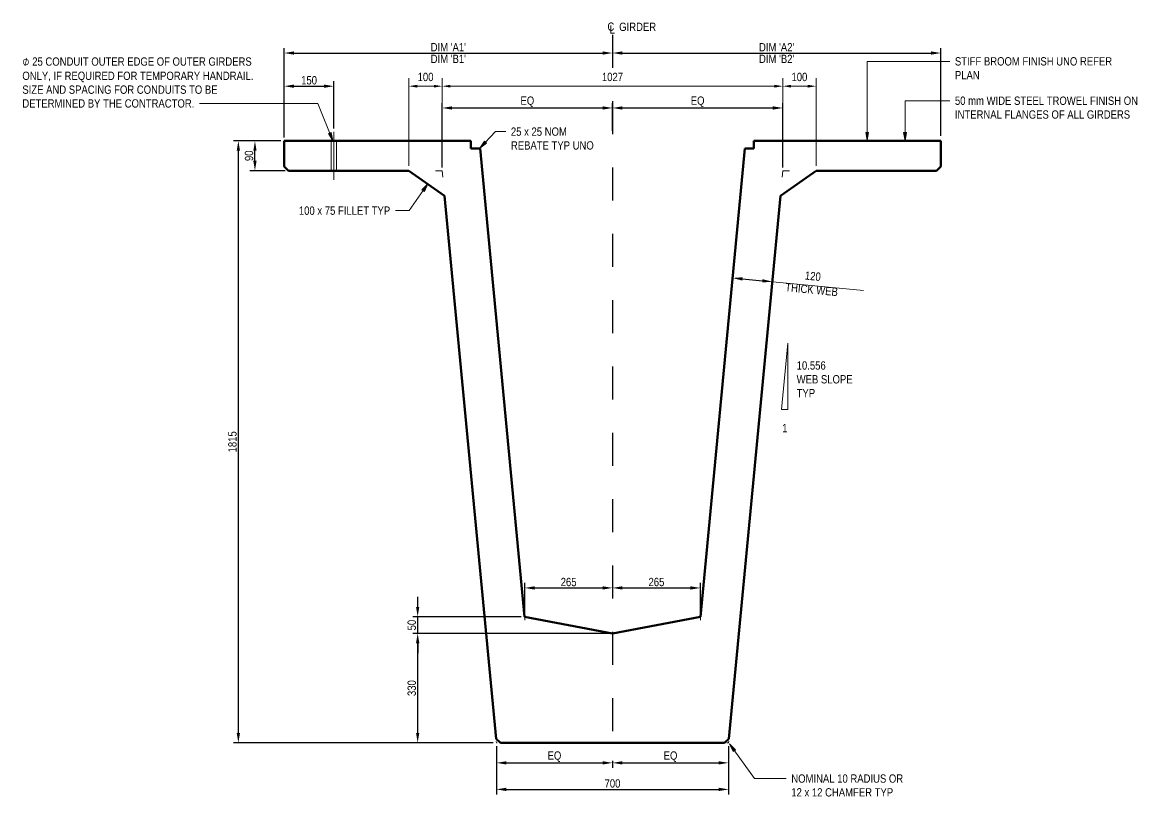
# Model space of a CAD drawing. Header units: metres. Extents: x 23.8 to 38.9, y 3.4 to 33.7.
# Drawn here: x 23.784 to 27.156, y 31.403 to 33.738 of the extents above; entities that cross this region are included whole.
import ezdxf

# ---------------------------------------------------------------- set-up
doc = ezdxf.new("R2010")
doc.units = ezdxf.units.M
doc.linetypes.add('JacobsCenter', pattern=[0.015, 0.009, -0.0015, 0.003, -0.0015])
doc.layers.get('Defpoints').update_dxf_attribs({"color": 41})
for name, color, linetype, lineweight in [('A-ANNO-DIMS', 7, 'Continuous', 9), ('A-ANNO-NOTE', 7, 'Continuous', 9), ('A-DETL', 7, 'Continuous', 13), ('A-DETL-GENF', 7, 'Continuous', 9), ('A-DETL-THIN', 7, 'Continuous', 9), ('G-ANNO-TEXT', 7, 'Continuous', 9)]:
    doc.layers.add(name, color=color, linetype=linetype, lineweight=lineweight)
doc.styles.add('Arial Narrow', font='ARIALN.TTF', dxfattribs={"height": 0.025})
doc.styles.add('Arial Narrow_1', font='ARIALN.TTF', dxfattribs={"height": 0.0025})
doc.styles.add('Segoe UI Symbol', font='seguisym.ttf', dxfattribs={"height": 0.025})
doc.dimstyles.new('____ddd____', dxfattribs={"dimscale": 0.3048, "dimtxt": 0.025586, "dimasz": 0.098425, "dimexe": 0.049213, "dimexo": 0.032808, "dimgap": 0.016404, "dimtad": 1, "dimdec": 0, "dimlfac": 1000, "dimzin": 0, "dimdsep": 46, "dimtxsty": 'Arial Narrow', "dimsah": 1, "dimcen": 0.09, "dimaunit": 1, "dimadec": 4, "dimazin": 0, "dimtfac": 1, "dimtdec": 4, "dimtix": 1, "dimtmove": 0, "dimatfit": 3, "dimfxl": 1, "dimtvp": 1, "dimtolj": 1, "dimtzin": 0, "dimarcsym": 2})
doc.dimstyles.new('____ddd_____1', dxfattribs={"dimscale": 0.3048, "dimtxt": 0.025586, "dimasz": 0.098425, "dimexe": 0.049213, "dimexo": 0.032808, "dimgap": 0.016404, "dimtad": 1, "dimdec": 0, "dimlfac": 1000, "dimzin": 0, "dimdsep": 46, "dimtxsty": 'Arial Narrow', "dimsah": 1, "dimcen": 0.09, "dimaunit": 1, "dimadec": 4, "dimazin": 0, "dimtfac": 1, "dimtdec": 4, "dimtix": 1, "dimtmove": 2, "dimatfit": 3, "dimfxl": 1, "dimtvp": 1, "dimtolj": 1, "dimtzin": 0, "dimarcsym": 2})
doc.dimstyles.new('Dimension_Standard_O__mm_', dxfattribs={"dimscale": 0.3048, "dimtxt": 0.025586, "dimasz": 0.082021, "dimexe": 0.07874, "dimexo": 0.049213, "dimgap": 0.049213, "dimtad": 1, "dimdec": 0, "dimlfac": 1000, "dimzin": 0, "dimdsep": 46, "dimtxsty": 'Arial Narrow', "dimsah": 1, "dimcen": 0.09, "dimaunit": 1, "dimadec": 4, "dimazin": 0, "dimtfac": 1, "dimtdec": 4, "dimtix": 1, "dimtmove": 0, "dimatfit": 3, "dimfxl": 1, "dimtvp": 1, "dimtfill": 1, "dimtolj": 1, "dimtzin": 0, "dimlwd": 18, "dimlwe": 18, "dimarcsym": 2})

# ---------------------------------------------------------------- blocks, each defined once
blk = doc.blocks.new('1815 DEEP SUPER-T GIRDER_2D - 1815 DEEP SUPER-T GIRDER_2D-7372020-DRG-2873093 - 1815 SUPER-T GIRDER_CONCRETE SECTION 1')
at = {"layer": 'A-DETL-GENF', "lineweight": 50}
for p, q in [((-0.99, 0.0602), (-0.4267, 0.0602)), ((-0.99, -0.0168), (-0.99, 0.0602)), ((-0.4267, 0.037), (-0.4267, 0.0602)), ((-0.4267, 0.037), (-0.3993, 0.037)), ((-0.3993, 0.037), (-0.2655, -1.3748)), ((0.3993, 0.037), (0.2655, -1.3748)), ((0.4267, 0.037), (0.3993, 0.037)), ((0.4267, 0.0602), (0.99, 0.0602)), ((0.4267, 0.037), (0.4267, 0.0602)), ((0.99, -0.0168), (0.99, 0.0602)), ((-0.977, -0.0298), (-0.99, -0.0168)), ((-0.977, -0.0298), (-0.6139, -0.0298)), ((-0.5063, -0.1056), (-0.6139, -0.0298)), ((0.5063, -0.1056), (0.6139, -0.0298)), ((0.6139, -0.0298), (0.977, -0.0298)), ((0.977, -0.0298), (0.99, -0.0168)), ((-0.5063, -0.1056), (-0.3512, -1.7429)), ((0.5063, -0.1056), (0.3512, -1.7429)), ((0, -1.4248), (-0.2655, -1.3748)), ((0, -1.4248), (0.2655, -1.3748)), ((-0.3512, -1.7429), (-0.3381, -1.7548)), ((0.3381, -1.7548), (0.3512, -1.7429)), ((-0.3381, -1.7548), (0.3381, -1.7548))]:
    blk.add_line(p, q, dxfattribs=at)
at = {"layer": 'A-DETL-GENF', "color": 8, "true_color": 0x808080}
for p, q in [((-0.5335, -0.0298), (-0.5135, -0.0298)), ((-0.5135, -0.0298), (-0.5116, -0.0496)), ((0.5135, -0.0298), (0.5116, -0.0496)), ((0.5335, -0.0298), (0.5135, -0.0298)), ((0.3501, -1.7548), (0.3506, -1.7499)), ((0.3501, -1.7548), (0.3451, -1.7548))]:
    blk.add_line(p, q, dxfattribs=at)
blk = doc.blocks.new('DIMBLOCK1-DRG-2873093 - 1815 SUPER-T GIRDER_CONCRETE SECTION 1')
at = {"layer": 'A-ANNO-DIMS', "color": 0, "lineweight": -2, "transparency": 16777216}
for p, q in [((24.5637, 33.3803), (24.4705, 33.3803)), ((24.4855, 33.3203), (24.4855, 33.3503)), ((24.5767, 33.2903), (24.4705, 33.2903))]:
    blk.add_line(p, q, dxfattribs=at)
at = {"layer": 'A-ANNO-DIMS', "color": 0, "transparency": 16777216}
for points in [[(24.4805, 33.3503), (24.4905, 33.3503), (24.4855, 33.3803)], [(24.4805, 33.3203), (24.4905, 33.3203), (24.4855, 33.2903)]]:
    blk.add_solid(points, dxfattribs=at)
at = {"layer": 'Defpoints', "color": 0, "transparency": 16777216}
for p in [(24.4855, 33.3803), (24.5737, 33.3803), (24.5867, 33.2903)]:
    blk.add_point(p, dxfattribs=at)
at = {"layer": 'A-ANNO-DIMS', "color": 0, "transparency": 16777216, "insert": (24.4677, 33.3353), "char_height": 0.025, "width": 0.038013, "attachment_point": 5, "rotation": 90, "style": 'Arial Narrow'}
blk.add_mtext('\\A1;90', dxfattribs=at)
blk = doc.blocks.new('DIMBLOCK2-DRG-2873093 - 1815 SUPER-T GIRDER_CONCRETE SECTION 1')
at = {"layer": 'A-ANNO-DIMS', "color": 0, "lineweight": 18, "transparency": 16777216}
for p, q in [((24.9498, 33.3053), (24.9498, 33.5691)), ((25.0502, 33.3053), (25.0502, 33.5691)), ((24.9748, 33.5451), (25.0252, 33.5451))]:
    blk.add_line(p, q, dxfattribs=at)
at = {"layer": 'A-ANNO-DIMS', "color": 0, "transparency": 16777216}
for points in [[(24.9748, 33.5492), (24.9748, 33.5409), (24.9498, 33.5451)], [(25.0252, 33.5492), (25.0252, 33.5409), (25.0502, 33.5451)]]:
    blk.add_solid(points, dxfattribs=at)
at = {"layer": 'Defpoints', "color": 0, "transparency": 16777216}
for p in [(25.0502, 33.5451), (24.9498, 33.2903), (25.0502, 33.2903)]:
    blk.add_point(p, dxfattribs=at)
at = {"layer": 'A-ANNO-DIMS', "color": 0, "lineweight": 18, "transparency": 16777216, "insert": (25, 33.5728), "char_height": 0.025, "width": 0.05702, "attachment_point": 5, "style": 'Arial Narrow', "bg_fill": 3, "box_fill_scale": 1.1, "bg_fill_color": 256, "bg_fill_true_color": 13158600, "bg_fill_transparency": 0}
blk.add_mtext('\\A1;100', dxfattribs=at)
blk = doc.blocks.new('DIMBLOCK3-DRG-2873093 - 1815 SUPER-T GIRDER_CONCRETE SECTION 1')
at = {"layer": 'A-ANNO-DIMS', "color": 0, "lineweight": 18, "transparency": 16777216}
for p, q in [((25.0502, 33.3053), (25.0502, 33.5691)), ((26.0772, 33.3053), (26.0772, 33.5691)), ((25.0752, 33.5451), (26.0522, 33.5451))]:
    blk.add_line(p, q, dxfattribs=at)
at = {"layer": 'A-ANNO-DIMS', "color": 0, "transparency": 16777216}
for points in [[(25.0752, 33.5492), (25.0752, 33.5409), (25.0502, 33.5451)], [(26.0522, 33.5492), (26.0522, 33.5409), (26.0772, 33.5451)]]:
    blk.add_solid(points, dxfattribs=at)
at = {"layer": 'Defpoints', "color": 0, "transparency": 16777216}
for p in [(26.0772, 33.5451), (25.0502, 33.2903), (26.0772, 33.2903)]:
    blk.add_point(p, dxfattribs=at)
at = {"layer": 'A-ANNO-DIMS', "color": 0, "lineweight": 18, "transparency": 16777216, "insert": (25.5637, 33.5728), "char_height": 0.025, "width": 0.076026, "attachment_point": 5, "style": 'Arial Narrow', "bg_fill": 3, "box_fill_scale": 1.1, "bg_fill_color": 256, "bg_fill_true_color": 13158600, "bg_fill_transparency": 0}
blk.add_mtext('\\A1;1027', dxfattribs=at)
blk = doc.blocks.new('DIMBLOCK4-DRG-2873093 - 1815 SUPER-T GIRDER_CONCRETE SECTION 1')
at = {"layer": 'A-ANNO-DIMS', "color": 0, "lineweight": 18, "transparency": 16777216}
for p, q in [((26.0772, 33.3053), (26.0772, 33.5691)), ((26.1776, 33.3053), (26.1776, 33.5691)), ((26.1022, 33.5451), (26.1526, 33.5451))]:
    blk.add_line(p, q, dxfattribs=at)
at = {"layer": 'A-ANNO-DIMS', "color": 0, "transparency": 16777216}
for points in [[(26.1022, 33.5492), (26.1022, 33.5409), (26.0772, 33.5451)], [(26.1526, 33.5492), (26.1526, 33.5409), (26.1776, 33.5451)]]:
    blk.add_solid(points, dxfattribs=at)
at = {"layer": 'Defpoints', "color": 0, "transparency": 16777216}
for p in [(26.1776, 33.5451), (26.0772, 33.2903), (26.1776, 33.2903)]:
    blk.add_point(p, dxfattribs=at)
at = {"layer": 'A-ANNO-DIMS', "color": 0, "lineweight": 18, "transparency": 16777216, "insert": (26.1274, 33.5728), "char_height": 0.025, "width": 0.05702, "attachment_point": 5, "style": 'Arial Narrow', "bg_fill": 3, "box_fill_scale": 1.1, "bg_fill_color": 256, "bg_fill_true_color": 13158600, "bg_fill_transparency": 0}
blk.add_mtext('\\A1;100', dxfattribs=at)
blk = doc.blocks.new('DIMBLOCK5-DRG-2873093 - 1815 SUPER-T GIRDER_CONCRETE SECTION 1')
at = {"layer": 'A-ANNO-DIMS', "color": 0, "lineweight": -2, "transparency": 16777216}
for p, q in [((24.5737, 33.3903), (24.5737, 33.5601)), ((24.7237, 33.4178), (24.7237, 33.5601)), ((24.6037, 33.5451), (24.6937, 33.5451))]:
    blk.add_line(p, q, dxfattribs=at)
at = {"layer": 'A-ANNO-DIMS', "color": 0, "transparency": 16777216}
for points in [[(24.6037, 33.5501), (24.6037, 33.5401), (24.5737, 33.5451)], [(24.6937, 33.5501), (24.6937, 33.5401), (24.7237, 33.5451)]]:
    blk.add_solid(points, dxfattribs=at)
at = {"layer": 'Defpoints', "color": 0, "transparency": 16777216}
for p in [(24.7237, 33.5451), (24.7237, 33.4078), (24.5737, 33.3803)]:
    blk.add_point(p, dxfattribs=at)
at = {"layer": 'A-ANNO-DIMS', "color": 0, "transparency": 16777216, "insert": (24.6487, 33.5628), "char_height": 0.025, "width": 0.05702, "attachment_point": 5, "style": 'Arial Narrow'}
blk.add_mtext('\\A1;150', dxfattribs=at)
blk = doc.blocks.new('DIMBLOCK6-DRG-2873093 - 1815 SUPER-T GIRDER_CONCRETE SECTION 1')
at = {"layer": 'A-ANNO-DIMS', "color": 0, "lineweight": -2, "transparency": 16777216}
for p, q in [((24.5737, 33.4669), (24.5737, 33.6601)), ((25.5637, 33.6563), (25.5637, 33.6301)), ((24.6037, 33.6451), (25.5337, 33.6451))]:
    blk.add_line(p, q, dxfattribs=at)
at = {"layer": 'A-ANNO-DIMS', "color": 0, "transparency": 16777216}
for points in [[(24.6037, 33.6501), (24.6037, 33.6401), (24.5737, 33.6451)], [(25.5337, 33.6501), (25.5337, 33.6401), (25.5637, 33.6451)]]:
    blk.add_solid(points, dxfattribs=at)
at = {"layer": 'Defpoints', "color": 0, "transparency": 16777216}
for p in [(25.5637, 33.6663), (25.5637, 33.6451), (24.5737, 33.4569)]:
    blk.add_point(p, dxfattribs=at)
at = {"layer": 'A-ANNO-DIMS', "color": 0, "transparency": 16777216, "char_height": 0.025, "width": 0.12866, "attachment_point": 5, "style": 'Arial Narrow'}
for s, insert in [("\\A1;DIM 'A1'", (25.0687, 33.6626)), ("\\A1;DIM 'B1'", (25.0687, 33.6275))]:
    blk.add_mtext(s, dxfattribs=dict(at, insert=insert))
blk = doc.blocks.new('DIMBLOCK7-DRG-2873093 - 1815 SUPER-T GIRDER_CONCRETE SECTION 1')
at = {"layer": 'A-ANNO-DIMS', "color": 0, "lineweight": -2, "transparency": 16777216}
for p, q in [((25.5637, 33.6563), (25.5637, 33.6301)), ((26.5537, 33.3953), (26.5537, 33.6601)), ((25.5937, 33.6451), (26.5237, 33.6451))]:
    blk.add_line(p, q, dxfattribs=at)
at = {"layer": 'A-ANNO-DIMS', "color": 0, "transparency": 16777216}
for points in [[(25.5937, 33.6501), (25.5937, 33.6401), (25.5637, 33.6451)], [(26.5237, 33.6501), (26.5237, 33.6401), (26.5537, 33.6451)]]:
    blk.add_solid(points, dxfattribs=at)
at = {"layer": 'Defpoints', "color": 0, "transparency": 16777216}
for p in [(25.5637, 33.6663), (26.5537, 33.6451), (26.5537, 33.3853)]:
    blk.add_point(p, dxfattribs=at)
at = {"layer": 'A-ANNO-DIMS', "color": 0, "transparency": 16777216, "char_height": 0.025, "width": 0.12866, "attachment_point": 5, "style": 'Arial Narrow'}
for s, insert in [("\\A1;DIM 'A2'", (26.0587, 33.6626)), ("\\A1;DIM 'B2'", (26.0587, 33.6275))]:
    blk.add_mtext(s, dxfattribs=dict(at, insert=insert))
blk = doc.blocks.new('CS_Annot_Centreline Symbol2 - CS_Annot_Centreline Symbol-5074296-DRG-2873093 - 1815 SUPER-T GIRDER_CONCRETE SECTION 1')
at = {"layer": 'A-ANNO-NOTE', "char_height": 0.0025, "attachment_point": 1, "style": 'Arial Narrow_1'}
for s, insert, width in [('C  ', (-0.00109, 0.00476), 0.0044093), ('L', (-0.00041, 0.00392), 0.0019241)]:
    blk.add_mtext(s, dxfattribs=dict(at, insert=insert, width=width))
blk = doc.blocks.new('DIMBLOCK8-DRG-2873093 - 1815 SUPER-T GIRDER_CONCRETE SECTION 1')
at = {"layer": 'A-ANNO-DIMS', "color": 0, "lineweight": -2, "transparency": 16777216}
for p, q in [((25.9271, 32.978), (25.9246, 32.9519)), ((25.9559, 32.964), (26.0156, 32.9583)), ((26.0465, 32.9666), (26.0441, 32.9406))]:
    blk.add_line(p, q, dxfattribs=at)
at = {"layer": 'A-ANNO-DIMS', "color": 0, "transparency": 16777216}
for points in [[(25.9564, 32.969), (25.9554, 32.959), (25.926, 32.9668)], [(26.0161, 32.9633), (26.0151, 32.9533), (26.0455, 32.9555)]]:
    blk.add_solid(points, dxfattribs=at)
at = {"layer": 'Defpoints', "color": 0, "transparency": 16777216}
for p in [(25.928, 32.9879), (26.0455, 32.9555), (26.0475, 32.9766)]:
    blk.add_point(p, dxfattribs=at)
at = {"layer": 'A-ANNO-DIMS', "color": 0, "transparency": 16777216, "insert": (26.1661, 32.952), "char_height": 0.025, "width": 0.191528, "attachment_point": 5, "rotation": 354.5884, "line_spacing_factor": 0.974696, "style": 'Arial Narrow'}
blk.add_mtext('\\A1;120\u200e\\PTHICK WEB', dxfattribs=at)
blk = doc.blocks.new('DIMBLOCK9-DRG-2873093 - 1815 SUPER-T GIRDER_CONCRETE SECTION 1')
at = {"layer": 'A-ANNO-DIMS', "color": 0, "lineweight": -2, "transparency": 16777216}
for p, q in [((25.0502, 33.3003), (25.0502, 33.4944)), ((25.5637, 33.4108), (25.5637, 33.4944)), ((25.0802, 33.4794), (25.5337, 33.4794))]:
    blk.add_line(p, q, dxfattribs=at)
at = {"layer": 'A-ANNO-DIMS', "color": 0, "transparency": 16777216}
for points in [[(25.0802, 33.4844), (25.0802, 33.4744), (25.0502, 33.4794)], [(25.5337, 33.4844), (25.5337, 33.4744), (25.5637, 33.4794)]]:
    blk.add_solid(points, dxfattribs=at)
at = {"layer": 'Defpoints', "color": 0, "transparency": 16777216}
for p in [(25.5637, 33.4794), (25.5637, 33.4008), (25.0502, 33.2903)]:
    blk.add_point(p, dxfattribs=at)
at = {"layer": 'A-ANNO-DIMS', "color": 0, "transparency": 16777216, "insert": (25.307, 33.4981), "char_height": 0.025, "width": 0.04971, "attachment_point": 5, "style": 'Arial Narrow'}
blk.add_mtext('\\A1;EQ', dxfattribs=at)
blk = doc.blocks.new('DIMBLOCK10-DRG-2873093 - 1815 SUPER-T GIRDER_CONCRETE SECTION 1')
at = {"layer": 'A-ANNO-DIMS', "color": 0, "lineweight": -2, "transparency": 16777216}
for p, q in [((25.5637, 33.4108), (25.5637, 33.4944)), ((26.0772, 33.3003), (26.0772, 33.4944)), ((25.5937, 33.4794), (26.0472, 33.4794))]:
    blk.add_line(p, q, dxfattribs=at)
at = {"layer": 'A-ANNO-DIMS', "color": 0, "transparency": 16777216}
for points in [[(25.5937, 33.4844), (25.5937, 33.4744), (25.5637, 33.4794)], [(26.0472, 33.4844), (26.0472, 33.4744), (26.0772, 33.4794)]]:
    blk.add_solid(points, dxfattribs=at)
at = {"layer": 'Defpoints', "color": 0, "transparency": 16777216}
for p in [(26.0772, 33.4794), (25.5637, 33.4008), (26.0772, 33.2903)]:
    blk.add_point(p, dxfattribs=at)
at = {"layer": 'A-ANNO-DIMS', "color": 0, "transparency": 16777216, "insert": (25.8204, 33.4981), "char_height": 0.025, "width": 0.04971, "attachment_point": 5, "style": 'Arial Narrow'}
blk.add_mtext('\\A1;EQ', dxfattribs=at)
blk = doc.blocks.new('DIMBLOCK11-DRG-2873093 - 1815 SUPER-T GIRDER_CONCRETE SECTION 1')
at = {"layer": 'A-ANNO-DIMS', "color": 0, "lineweight": -2, "transparency": 16777216}
for p, q in [((24.5637, 33.3803), (24.4205, 33.3803)), ((24.4355, 31.5953), (24.4355, 33.3503)), ((25.2036, 31.5653), (24.4205, 31.5653))]:
    blk.add_line(p, q, dxfattribs=at)
at = {"layer": 'A-ANNO-DIMS', "color": 0, "transparency": 16777216}
for points in [[(24.4305, 33.3503), (24.4405, 33.3503), (24.4355, 33.3803)], [(24.4305, 31.5953), (24.4405, 31.5953), (24.4355, 31.5653)]]:
    blk.add_solid(points, dxfattribs=at)
at = {"layer": 'Defpoints', "color": 0, "transparency": 16777216}
for p in [(24.4355, 33.3803), (24.5737, 33.3803), (25.2136, 31.5653)]:
    blk.add_point(p, dxfattribs=at)
at = {"layer": 'A-ANNO-DIMS', "color": 0, "transparency": 16777216, "insert": (24.4177, 32.4728), "char_height": 0.025, "width": 0.076026, "attachment_point": 5, "rotation": 90, "style": 'Arial Narrow'}
blk.add_mtext('\\A1;1815', dxfattribs=at)
blk = doc.blocks.new('DIMBLOCK12-DRG-2873093 - 1815 SUPER-T GIRDER_CONCRETE SECTION 1')
at = {"layer": 'A-ANNO-DIMS', "color": 0, "lineweight": -2, "transparency": 16777216}
for p, q in [((25.5537, 31.8953), (24.9612, 31.8953)), ((24.9762, 31.5953), (24.9762, 31.8653)), ((25.2036, 31.5653), (24.9612, 31.5653))]:
    blk.add_line(p, q, dxfattribs=at)
at = {"layer": 'A-ANNO-DIMS', "color": 0, "transparency": 16777216}
for points in [[(24.9712, 31.8653), (24.9812, 31.8653), (24.9762, 31.8953)], [(24.9712, 31.5953), (24.9812, 31.5953), (24.9762, 31.5653)]]:
    blk.add_solid(points, dxfattribs=at)
at = {"layer": 'Defpoints', "color": 0, "transparency": 16777216}
for p in [(24.9762, 31.8953), (25.5637, 31.8953), (25.2136, 31.5653)]:
    blk.add_point(p, dxfattribs=at)
at = {"layer": 'A-ANNO-DIMS', "color": 0, "transparency": 16777216, "insert": (24.9584, 31.7303), "char_height": 0.025, "width": 0.05702, "attachment_point": 5, "rotation": 90, "style": 'Arial Narrow'}
blk.add_mtext('\\A1;330', dxfattribs=at)
blk = doc.blocks.new('DIMBLOCK13-DRG-2873093 - 1815 SUPER-T GIRDER_CONCRETE SECTION 1')
at = {"layer": 'A-ANNO-DIMS', "color": 0, "lineweight": -2, "transparency": 16777216}
for p, q in [((24.9762, 31.9753), (24.9762, 32.0053)), ((25.2881, 31.9453), (24.9612, 31.9453)), ((24.9762, 31.8953), (24.9762, 31.9453)), ((25.5537, 31.8953), (24.9612, 31.8953)), ((24.9762, 31.8653), (24.9762, 31.8353))]:
    blk.add_line(p, q, dxfattribs=at)
at = {"layer": 'A-ANNO-DIMS', "color": 0, "transparency": 16777216}
for points in [[(24.9712, 31.9753), (24.9812, 31.9753), (24.9762, 31.9453)], [(24.9712, 31.8653), (24.9812, 31.8653), (24.9762, 31.8953)]]:
    blk.add_solid(points, dxfattribs=at)
at = {"layer": 'Defpoints', "color": 0, "transparency": 16777216}
for p in [(24.9762, 31.9453), (25.2981, 31.9453), (25.5637, 31.8953)]:
    blk.add_point(p, dxfattribs=at)
at = {"layer": 'A-ANNO-DIMS', "color": 0, "transparency": 16777216, "insert": (24.9584, 31.9203), "char_height": 0.025, "width": 0.038013, "attachment_point": 5, "rotation": 90, "style": 'Arial Narrow'}
blk.add_mtext('\\A1;50', dxfattribs=at)
blk = doc.blocks.new('DIMBLOCK14-DRG-2873093 - 1815 SUPER-T GIRDER_CONCRETE SECTION 1')
at = {"layer": 'A-ANNO-DIMS', "color": 0, "lineweight": -2, "transparency": 16777216}
for p, q in [((25.2136, 31.5553), (25.2136, 31.4099)), ((25.9138, 31.5553), (25.9138, 31.4099)), ((25.2436, 31.4249), (25.8838, 31.4249))]:
    blk.add_line(p, q, dxfattribs=at)
at = {"layer": 'A-ANNO-DIMS', "color": 0, "transparency": 16777216}
for points in [[(25.2436, 31.4299), (25.2436, 31.4199), (25.2136, 31.4249)], [(25.8838, 31.4299), (25.8838, 31.4199), (25.9138, 31.4249)]]:
    blk.add_solid(points, dxfattribs=at)
at = {"layer": 'Defpoints', "color": 0, "transparency": 16777216}
for p in [(25.2136, 31.5653), (25.9138, 31.5653), (25.9138, 31.4249)]:
    blk.add_point(p, dxfattribs=at)
at = {"layer": 'A-ANNO-DIMS', "color": 0, "transparency": 16777216, "insert": (25.5637, 31.4427), "char_height": 0.025, "width": 0.05702, "attachment_point": 5, "style": 'Arial Narrow'}
blk.add_mtext('\\A1;700', dxfattribs=at)
blk = doc.blocks.new('DIMBLOCK15-DRG-2873093 - 1815 SUPER-T GIRDER_CONCRETE SECTION 1')
at = {"layer": 'A-ANNO-DIMS', "color": 0, "lineweight": -2, "transparency": 16777216}
for p, q in [((25.2136, 31.5553), (25.2136, 31.4899)), ((25.2436, 31.5049), (25.5337, 31.5049)), ((25.5637, 31.5108), (25.5637, 31.4899))]:
    blk.add_line(p, q, dxfattribs=at)
at = {"layer": 'A-ANNO-DIMS', "color": 0, "transparency": 16777216}
for points in [[(25.2436, 31.5099), (25.2436, 31.4999), (25.2136, 31.5049)], [(25.5337, 31.5099), (25.5337, 31.4999), (25.5637, 31.5049)]]:
    blk.add_solid(points, dxfattribs=at)
at = {"layer": 'Defpoints', "color": 0, "transparency": 16777216}
for p in [(25.2136, 31.5653), (25.5637, 31.5208), (25.5637, 31.5049)]:
    blk.add_point(p, dxfattribs=at)
at = {"layer": 'A-ANNO-DIMS', "color": 0, "transparency": 16777216, "insert": (25.3887, 31.5236), "char_height": 0.025, "width": 0.04971, "attachment_point": 5, "style": 'Arial Narrow'}
blk.add_mtext('\\A1;EQ', dxfattribs=at)
blk = doc.blocks.new('DIMBLOCK16-DRG-2873093 - 1815 SUPER-T GIRDER_CONCRETE SECTION 1')
at = {"layer": 'A-ANNO-DIMS', "color": 0, "lineweight": -2, "transparency": 16777216}
for p, q in [((25.9138, 31.5553), (25.9138, 31.4899)), ((25.5637, 31.5108), (25.5637, 31.4899)), ((25.5937, 31.5049), (25.8838, 31.5049))]:
    blk.add_line(p, q, dxfattribs=at)
at = {"layer": 'A-ANNO-DIMS', "color": 0, "transparency": 16777216}
for points in [[(25.5937, 31.5099), (25.5937, 31.4999), (25.5637, 31.5049)], [(25.8838, 31.5099), (25.8838, 31.4999), (25.9138, 31.5049)]]:
    blk.add_solid(points, dxfattribs=at)
at = {"layer": 'Defpoints', "color": 0, "transparency": 16777216}
for p in [(25.9138, 31.5653), (25.5637, 31.5208), (25.9138, 31.5049)]:
    blk.add_point(p, dxfattribs=at)
at = {"layer": 'A-ANNO-DIMS', "color": 0, "transparency": 16777216, "insert": (25.7387, 31.5236), "char_height": 0.025, "width": 0.04971, "attachment_point": 5, "style": 'Arial Narrow'}
blk.add_mtext('\\A1;EQ', dxfattribs=at)
blk = doc.blocks.new('DIMBLOCK17-DRG-2873093 - 1815 SUPER-T GIRDER_CONCRETE SECTION 1')
at = {"layer": 'A-ANNO-DIMS', "color": 0, "lineweight": -2, "transparency": 16777216}
for p, q in [((25.2991, 31.9553), (25.2991, 32.0473)), ((25.5637, 32.0517), (25.5637, 32.0173)), ((25.3291, 32.0323), (25.5337, 32.0323))]:
    blk.add_line(p, q, dxfattribs=at)
at = {"layer": 'A-ANNO-DIMS', "color": 0, "transparency": 16777216}
for points in [[(25.3291, 32.0373), (25.3291, 32.0273), (25.2991, 32.0323)], [(25.5337, 32.0373), (25.5337, 32.0273), (25.5637, 32.0323)]]:
    blk.add_solid(points, dxfattribs=at)
at = {"layer": 'Defpoints', "color": 0, "transparency": 16777216}
for p in [(25.5637, 32.0617), (25.5637, 32.0323), (25.2991, 31.9453)]:
    blk.add_point(p, dxfattribs=at)
at = {"layer": 'A-ANNO-DIMS', "color": 0, "transparency": 16777216, "insert": (25.4314, 32.05), "char_height": 0.025, "width": 0.05702, "attachment_point": 5, "style": 'Arial Narrow'}
blk.add_mtext('\\A1;265', dxfattribs=at)
blk = doc.blocks.new('DIMBLOCK18-DRG-2873093 - 1815 SUPER-T GIRDER_CONCRETE SECTION 1')
at = {"layer": 'A-ANNO-DIMS', "color": 0, "lineweight": -2, "transparency": 16777216}
for p, q in [((25.5637, 32.0517), (25.5637, 32.0173)), ((25.8286, 31.9553), (25.8286, 32.0473)), ((25.5937, 32.0323), (25.7986, 32.0323))]:
    blk.add_line(p, q, dxfattribs=at)
at = {"layer": 'A-ANNO-DIMS', "color": 0, "transparency": 16777216}
for points in [[(25.5937, 32.0373), (25.5937, 32.0273), (25.5637, 32.0323)], [(25.7986, 32.0373), (25.7986, 32.0273), (25.8286, 32.0323)]]:
    blk.add_solid(points, dxfattribs=at)
at = {"layer": 'Defpoints', "color": 0, "transparency": 16777216}
for p in [(25.5637, 32.0617), (25.8286, 32.0323), (25.8286, 31.9453)]:
    blk.add_point(p, dxfattribs=at)
at = {"layer": 'A-ANNO-DIMS', "color": 0, "transparency": 16777216, "insert": (25.6962, 32.05), "char_height": 0.025, "width": 0.05702, "attachment_point": 5, "style": 'Arial Narrow'}
blk.add_mtext('\\A1;265', dxfattribs=at)

msp = doc.modelspace()

# ---------------------------------------------------------------- hatches: boundary and pattern name
at = {"layer": 'G-ANNO-TEXT'}
for points in [[(24.7203, 33.3804), (24.7151, 33.4053), (24.7069, 33.402)], [(26.3316, 33.3809), (26.3361, 33.4059), (26.3272, 33.4059)], [(26.446, 33.3801), (26.4504, 33.4051), (26.4416, 33.4051)], [(25.1635, 33.3582), (25.1839, 33.3732), (25.1775, 33.3793)], [(25.0072, 33.2507), (24.9892, 33.2328), (24.9964, 33.2278)], [(25.9162, 31.5618), (25.9274, 31.539), (25.9345, 31.5442)]]:
    msp.add_hatch(color=256, dxfattribs=at).paths.add_polyline_path(points)

# ---------------------------------------------------------------- linework, layer by layer
at = {"layer": 'A-DETL', "linetype": 'JacobsCenter', "lineweight": 25}
msp.add_line((25.5637, 33.7003), (25.5637, 31.5003), dxfattribs=at)
at = {"layer": 'A-DETL', "lineweight": 18}
for p, q in [((26.047, 32.9553), (26.3207, 32.9294)), ((26.0925, 32.7699), (26.0736, 32.5703)), ((26.0925, 32.5703), (26.0925, 32.7699)), ((26.0736, 32.5703), (26.0925, 32.5703))]:
    msp.add_line(p, q, dxfattribs=at)
at = {"layer": 'A-DETL', "color": 7, "lineweight": 9, "true_color": 0xffffff}
for p, q in [((25.2991, 31.9453), (25.2991, 31.9353)), ((25.8286, 31.9453), (25.8286, 31.9353))]:
    msp.add_line(p, q, dxfattribs=at)
at = {"layer": 'A-DETL-THIN'}
for p, q in [((24.7237, 33.2628), (24.7237, 33.4078)), ((24.7157, 33.2903), (24.7157, 33.3803)), ((24.7317, 33.2903), (24.7317, 33.3803)), ((25.2132, 31.5696), (25.2136, 31.5653)), ((25.2164, 31.5653), (25.2136, 31.5653)), ((25.911, 31.5653), (25.9138, 31.5653)), ((25.9142, 31.5696), (25.9138, 31.5653))]:
    msp.add_line(p, q, dxfattribs=at)
at = {"layer": 'G-ANNO-TEXT'}
for p, q in [((26.3316, 33.62), (26.5813, 33.62)), ((26.3316, 33.3809), (26.3316, 33.62)), ((24.5497, 33.4931), (24.3184, 33.4931)), ((24.6751, 33.4931), (24.5497, 33.4931)), ((24.7203, 33.3804), (24.6751, 33.4931)), ((26.446, 33.5013), (26.5813, 33.5013)), ((26.446, 33.3801), (26.446, 33.5013)), ((24.7151, 33.4053), (24.7069, 33.402)), ((24.7069, 33.402), (24.7203, 33.3804)), ((24.7203, 33.3804), (24.7151, 33.4053)), ((25.1635, 33.3582), (25.2111, 33.4082)), ((25.2111, 33.4082), (25.2424, 33.4082)), ((26.3361, 33.4059), (26.3272, 33.4059)), ((26.3272, 33.4059), (26.3316, 33.3809)), ((26.3316, 33.3809), (26.3361, 33.4059)), ((26.4504, 33.4051), (26.4416, 33.4051)), ((26.4416, 33.4051), (26.446, 33.3801)), ((26.446, 33.3801), (26.4504, 33.4051)), ((25.1775, 33.3793), (25.1635, 33.3582)), ((25.1635, 33.3582), (25.1839, 33.3732)), ((25.1839, 33.3732), (25.1775, 33.3793)), ((25.0072, 33.2507), (24.9502, 33.1699)), ((25.0072, 33.2507), (24.9892, 33.2328)), ((24.9964, 33.2278), (25.0072, 33.2507)), ((24.9892, 33.2328), (24.9964, 33.2278)), ((24.9102, 33.1699), (24.9095, 33.1699)), ((24.9502, 33.1699), (24.9102, 33.1699)), ((25.9162, 31.5618), (25.9274, 31.539)), ((25.9345, 31.5442), (25.9162, 31.5618)), ((25.9162, 31.5618), (25.9923, 31.4576)), ((25.9274, 31.539), (25.9345, 31.5442)), ((25.9923, 31.4576), (26.0879, 31.4576))]:
    msp.add_line(p, q, dxfattribs=at)

# ---------------------------------------------------------------- block references
at = {"layer": 'A-ANNO-NOTE', "xscale": 10, "yscale": 10, "zscale": 10}
msp.add_blockref('CS_Annot_Centreline Symbol2 - CS_Annot_Centreline Symbol-5074296-DRG-2873093 - 1815 SUPER-T GIRDER_CONCRETE SECTION 1', (25.5594, 33.6895), dxfattribs=at)
at = {"layer": 'A-DETL-GENF', "color": 8, "true_color": 0x808080}
msp.add_blockref('1815 DEEP SUPER-T GIRDER_2D - 1815 DEEP SUPER-T GIRDER_2D-7372020-DRG-2873093 - 1815 SUPER-T GIRDER_CONCRETE SECTION 1', (25.5637, 33.3201), dxfattribs=at)

# ---------------------------------------------------------------- texts
at = {"layer": 'G-ANNO-TEXT', "insert": (23.7841, 33.6319), "char_height": 0.025, "attachment_point": 1, "style": 'Segoe UI Symbol', "bg_fill": 3, "box_fill_scale": 1, "bg_fill_color": 256, "bg_fill_transparency": 0}
msp.add_mtext('\\fSegoe UI Symbol|b0|i0|c254|p34|;⌀', dxfattribs=at)

# ---------------------------------------------------------------- dimensions: what is measured, and where the dimension line sits
at = {"layer": 'A-ANNO-DIMS'}
for base, p1, p2, override, picture, middle in [((24.7237, 33.5451), (24.5737, 33.3803), (24.7237, 33.4078), {"dimpost": '<>', "dimfxl": 0.1525}, 'DIMBLOCK5-DRG-2873093 - 1815 SUPER-T GIRDER_CONCRETE SECTION 1', (24.6487, 33.5628)), ((25.5637, 32.0323), (25.2991, 31.9453), (25.5637, 32.0617), {"dimpost": '<>', "dimfxl": 0.289043}, 'DIMBLOCK17-DRG-2873093 - 1815 SUPER-T GIRDER_CONCRETE SECTION 1', (25.4314, 32.05)), ((25.8286, 32.0323), (25.5637, 32.0617), (25.8286, 31.9453), {"dimpost": '<>', "dimfxl": 0.289409}, 'DIMBLOCK18-DRG-2873093 - 1815 SUPER-T GIRDER_CONCRETE SECTION 1', (25.6962, 32.05)), ((25.9138, 31.4249), (25.2136, 31.5653), (25.9138, 31.5653), {"dimpost": '<>', "dimfxl": 0.70016}, 'DIMBLOCK14-DRG-2873093 - 1815 SUPER-T GIRDER_CONCRETE SECTION 1', (25.5637, 31.4427))]:
    dim = msp.add_linear_dim(base=base, p1=p1, p2=p2, dimstyle='____ddd____', override=override, dxfattribs=at)
    dim.commit()
    dim.dimension.update_dxf_attribs({"geometry": picture, "text_midpoint": middle})
for base, p1, p2, override, picture, middle in [((24.4855, 33.3803), (24.5867, 33.2903), (24.5737, 33.3803), {"dimpost": '<>', "dimfxl": 0.090934}, 'DIMBLOCK1-DRG-2873093 - 1815 SUPER-T GIRDER_CONCRETE SECTION 1', (24.4677, 33.3353)), ((24.9762, 31.9453), (25.5637, 31.8953), (25.2981, 31.9453), {"dimpost": '<>', "dimfxl": 0.270217}, 'DIMBLOCK13-DRG-2873093 - 1815 SUPER-T GIRDER_CONCRETE SECTION 1', (24.9584, 31.9203)), ((24.9762, 31.8953), (25.2136, 31.5653), (25.5637, 31.8953), {"dimpost": '<>', "dimfxl": 0.481099}, 'DIMBLOCK12-DRG-2873093 - 1815 SUPER-T GIRDER_CONCRETE SECTION 1', (24.9584, 31.7303))]:
    dim = msp.add_linear_dim(base=base, p1=p1, p2=p2, angle=90, dimstyle='____ddd____', override=override, dxfattribs=at)
    dim.commit()
    dim.dimension.update_dxf_attribs({"geometry": picture, "text_midpoint": middle})
dim = msp.add_linear_dim(base=(26.0455, 32.9555), p1=(25.928, 32.9879), p2=(26.0475, 32.9766), angle=354.5884, text='120\u200e\\XTHICK WEB', dimstyle='____ddd_____1', override={"dimpost": '<>', "dimfxl": 0.119994}, dxfattribs=at)
dim.commit()
dim.dimension.update_dxf_attribs({"geometry": 'DIMBLOCK8-DRG-2873093 - 1815 SUPER-T GIRDER_CONCRETE SECTION 1', "text_midpoint": (26.1661, 32.952), "dimtype": 160, "text_rotation": 354.5884})
for base, p1, p2, picture, middle in [((25.5637, 31.5049), (25.2136, 31.5653), (25.5637, 31.5208), 'DIMBLOCK15-DRG-2873093 - 1815 SUPER-T GIRDER_CONCRETE SECTION 1', (25.3887, 31.5236)), ((25.9138, 31.5049), (25.5637, 31.5208), (25.9138, 31.5653), 'DIMBLOCK16-DRG-2873093 - 1815 SUPER-T GIRDER_CONCRETE SECTION 1', (25.7387, 31.5236))]:
    dim = msp.add_linear_dim(base=base, p1=p1, p2=p2, text='EQ', dimstyle='____ddd____', override={"dimpost": '<>', "dimfxl": 0.3529}, dxfattribs=at)
    dim.commit()
    dim.dimension.update_dxf_attribs({"geometry": picture, "text_midpoint": middle})

# ---------------------------------------------------------------- next in the draw order: texts
at = {"layer": 'A-ANNO-NOTE', "insert": (25.5839, 33.7366), "char_height": 0.025, "attachment_point": 1, "style": 'Arial Narrow', "bg_fill": 3, "box_fill_scale": 1, "bg_fill_color": 256, "bg_fill_true_color": 13158600, "bg_fill_transparency": 0}
msp.add_mtext('GIRDER', dxfattribs=at)
at = {"layer": 'G-ANNO-TEXT', "char_height": 0.025, "attachment_point": 1, "style": 'Arial Narrow', "bg_fill": 3, "box_fill_scale": 1, "bg_fill_color": 256, "bg_fill_transparency": 0}
for s, insert in [('25 CONDUIT OUTER EDGE OF OUTER GIRDERS ', (23.8139, 33.6319)), ('STIFF BROOM FINISH UNO REFER ', (26.5963, 33.6325)), ('ONLY, IF REQUIRED FOR TEMPORARY HANDRAIL. ', (23.7841, 33.5889)), ('50 mm WIDE STEEL TROWEL FINISH ON ', (26.5963, 33.5138)), ('25 x 25 NOM ', (25.2574, 33.4207)), ('100 x 75 FILLET TYP', (24.618, 33.1824)), ('10.556', (26.1191, 32.7156)), ('1', (26.0753, 32.5265)), ('NOMINAL 10 RADIUS OR ', (26.1029, 31.4701))]:
    msp.add_mtext(s, dxfattribs=dict(at, insert=insert))

# ---------------------------------------------------------------- next in the draw order: dimensions: what is measured, and where the dimension line sits
at = {"layer": 'A-ANNO-DIMS', "lineweight": 18}
dim = msp.add_linear_dim(base=(25.0502, 33.5451), p1=(24.9498, 33.2903), p2=(25.0502, 33.2903), dimstyle='Dimension_Standard_O__mm_', override={"dimpost": '<>', "dimfxl": 0.100448}, dxfattribs=at)
dim.commit()
dim.dimension.update_dxf_attribs({"geometry": 'DIMBLOCK2-DRG-2873093 - 1815 SUPER-T GIRDER_CONCRETE SECTION 1', "text_midpoint": (25, 33.5728)})

# ---------------------------------------------------------------- next in the draw order: texts
at = {"layer": 'G-ANNO-TEXT', "char_height": 0.025, "attachment_point": 1, "style": 'Arial Narrow', "bg_fill": 3, "box_fill_scale": 1, "bg_fill_color": 256, "bg_fill_transparency": 0}
for s, insert in [('PLAN', (26.5963, 33.5908)), ('SIZE AND SPACING FOR CONDUITS TO BE ', (23.7841, 33.5472)), ('INTERNAL FLANGES OF ALL GIRDERS', (26.5963, 33.4722)), ('REBATE TYP UNO', (25.2574, 33.379)), ('WEB SLOPE ', (26.1191, 32.6739)), ('12 x 12 CHAMFER TYP', (26.1029, 31.4285))]:
    msp.add_mtext(s, dxfattribs=dict(at, insert=insert))

# ---------------------------------------------------------------- next in the draw order: texts
for s, insert in [('DETERMINED BY THE CONTRACTOR.', (23.7841, 33.5056)), ('TYP', (26.1191, 32.6322))]:
    msp.add_mtext(s, dxfattribs=dict(at, insert=insert))

# ---------------------------------------------------------------- next in the draw order: dimensions: what is measured, and where the dimension line sits
at = {"layer": 'A-ANNO-DIMS', "lineweight": 18}
dim = msp.add_linear_dim(base=(26.0772, 33.5451), p1=(25.0502, 33.2903), p2=(26.0772, 33.2903), dimstyle='Dimension_Standard_O__mm_', override={"dimpost": '<>', "dimfxl": 1.026989}, dxfattribs=at)
dim.commit()
dim.dimension.update_dxf_attribs({"geometry": 'DIMBLOCK3-DRG-2873093 - 1815 SUPER-T GIRDER_CONCRETE SECTION 1', "text_midpoint": (25.5637, 33.5728)})

# ---------------------------------------------------------------- next in the draw order: dimensions: what is measured, and where the dimension line sits
at = {"layer": 'A-ANNO-DIMS'}
for base, p1, p2, text, override, picture, middle in [((25.5637, 33.6451), (24.5737, 33.4569), (25.5637, 33.6663), "DIM 'A1'\\XDIM 'B1'", {"dimpost": '<>', "dimfxl": 1.011905}, 'DIMBLOCK6-DRG-2873093 - 1815 SUPER-T GIRDER_CONCRETE SECTION 1', (25.0687, 33.6451)), ((25.5637, 33.4794), (25.0502, 33.2903), (25.5637, 33.4008), 'EQ', {"dimpost": '<>', "dimfxl": 0.525245}, 'DIMBLOCK9-DRG-2873093 - 1815 SUPER-T GIRDER_CONCRETE SECTION 1', (25.307, 33.4981))]:
    dim = msp.add_linear_dim(base=base, p1=p1, p2=p2, text=text, dimstyle='____ddd____', override=override, dxfattribs=at)
    dim.commit()
    dim.dimension.update_dxf_attribs({"geometry": picture, "text_midpoint": middle})
at = {"layer": 'A-ANNO-DIMS', "lineweight": 18}
dim = msp.add_linear_dim(base=(26.1776, 33.5451), p1=(26.0772, 33.2903), p2=(26.1776, 33.2903), dimstyle='Dimension_Standard_O__mm_', override={"dimpost": '<>', "dimfxl": 0.100448}, dxfattribs=at)
dim.commit()
dim.dimension.update_dxf_attribs({"geometry": 'DIMBLOCK4-DRG-2873093 - 1815 SUPER-T GIRDER_CONCRETE SECTION 1', "text_midpoint": (26.1274, 33.5728)})
at = {"layer": 'A-ANNO-DIMS'}
dim = msp.add_linear_dim(base=(24.4355, 33.3803), p1=(25.2136, 31.5653), p2=(24.5737, 33.3803), angle=90, dimstyle='____ddd____', override={"dimpost": '<>', "dimfxl": 1.924506}, dxfattribs=at)
dim.commit()
dim.dimension.update_dxf_attribs({"geometry": 'DIMBLOCK11-DRG-2873093 - 1815 SUPER-T GIRDER_CONCRETE SECTION 1', "text_midpoint": (24.4177, 32.4728)})

# ---------------------------------------------------------------- next in the draw order: dimensions: what is measured, and where the dimension line sits
for base, p1, p2, text, override, picture, middle in [((26.5537, 33.6451), (25.5637, 33.6663), (26.5537, 33.3853), "DIM 'A2'\\XDIM 'B2'", {"dimpost": '<>', "dimfxl": 1.029105}, 'DIMBLOCK7-DRG-2873093 - 1815 SUPER-T GIRDER_CONCRETE SECTION 1', (26.0587, 33.6451)), ((26.0772, 33.4794), (25.5637, 33.4008), (26.0772, 33.2903), 'EQ', {"dimpost": '<>', "dimfxl": 0.525245}, 'DIMBLOCK10-DRG-2873093 - 1815 SUPER-T GIRDER_CONCRETE SECTION 1', (25.8204, 33.4981))]:
    dim = msp.add_linear_dim(base=base, p1=p1, p2=p2, text=text, dimstyle='____ddd____', override=override, dxfattribs=at)
    dim.commit()
    dim.dimension.update_dxf_attribs({"geometry": picture, "text_midpoint": middle})

doc.saveas('drawing.dxf')
